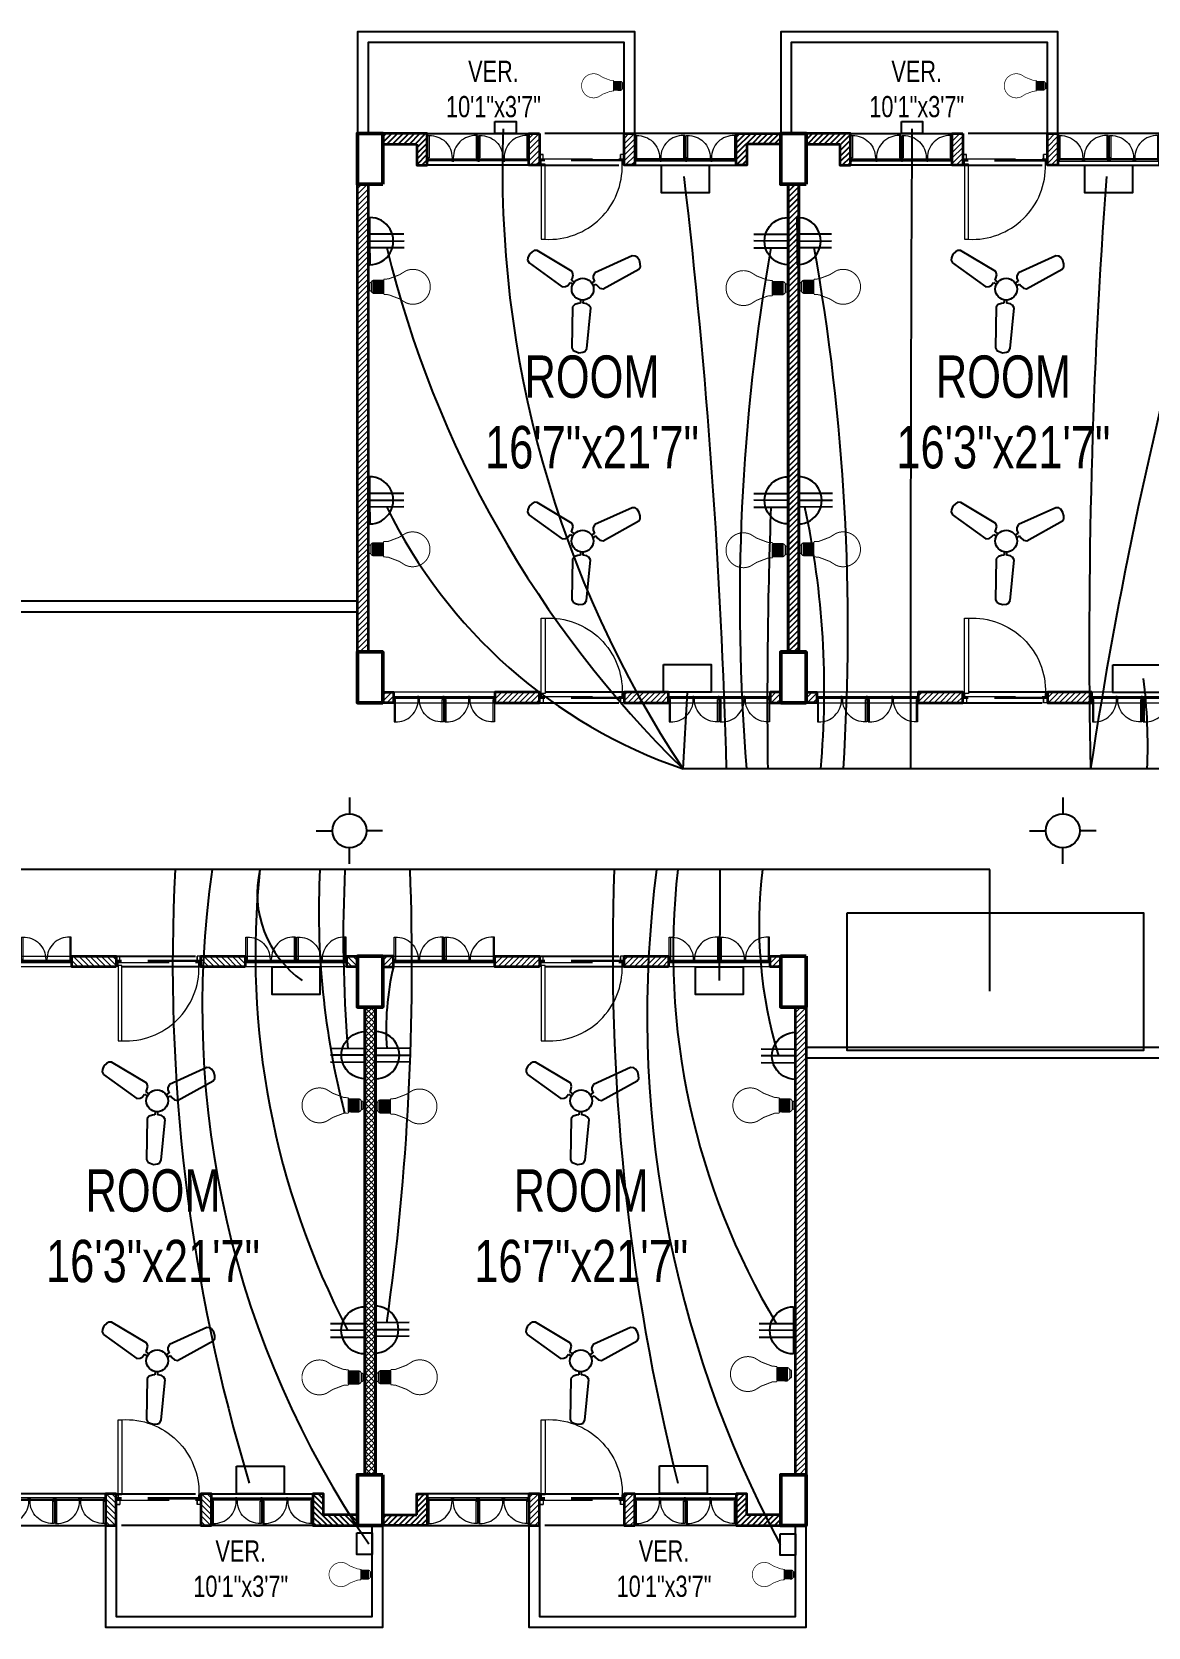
# Model space of a CAD drawing. Extents: x 0 to 3898, y 0 to 2053.
# Drawn here: x 1585 to 2112, y 272 to 1026 of the extents above; entities that cross this region are included whole.
import ezdxf

# ---------------------------------------------------------------- set-up
doc = ezdxf.new("R2010")
doc.units = 0
doc.header["$LTSCALE"] = 10
doc.linetypes.add('DASHED2', pattern=[0.375, 0.25, -0.125])
for name, color, linetype, lineweight in [('A-TEXT', 7, 'Continuous', 5), ('ar-DOOR-WOOD', 44, 'Continuous', 0), ('Main Wall', 250, 'Continuous', 13), ('WALL_SEC_', 170, 'Continuous', 25)]:
    doc.layers.add(name, color=color, linetype=linetype, lineweight=lineweight)
doc.layers.add('e conduit sdb to swicth', color=160, linetype='Continuous')
doc.layers.add('liveline', color=1, linetype='Continuous')
doc.layers.add('hatch brick', color=32, linetype='Continuous', lineweight=0, transparency=0.4)
doc.styles.add('SIMPLE', font='romantic.ttf')
pattern_1 = [(45, (0, 0), (-1.3258252147, 1.3258252147), [])]
pattern_2 = [(45, (-53853.5333, -18369.9633), (-1.325825215, 1.325825215), [])]
pattern_3 = [(45, (-1496551.3946, -132256.2452), (-1.3258252147, 1.3258252147), [])]

# ---------------------------------------------------------------- blocks, each defined once
blk = doc.blocks.new('DOOR_45')
at = {"layer": 'ar-DOOR-WOOD'}
for p, q in [((-11008.75, 15426.44), (-11008.75, 15424.44)), ((-10968.75, 15426.44), (-11008.75, 15426.44)), ((-10968.75, 15427.44), (-10963.75, 15427.44)), ((-10968.75, 15427.44), (-10968.75, 15426.44)), ((-10968.75, 15424.44), (-10968.75, 15426.44)), ((-10968.75, 15426.44), (-10966.75, 15426.44)), ((-10966.75, 15426.44), (-10966.75, 15425.44)), ((-10966.75, 15425.44), (-10963.75, 15425.44)), ((-10963.75, 15427.44), (-10963.75, 15425.44)), ((-11008.75, 15424.44), (-10968.75, 15424.44)), ((-10968.75, 15382.44), (-10968.75, 15383.44)), ((-10968.75, 15383.44), (-10966.75, 15383.44)), ((-10968.75, 15382.44), (-10963.75, 15382.44)), ((-10966.75, 15384.44), (-10963.75, 15384.44)), ((-10966.75, 15383.44), (-10966.75, 15384.44)), ((-10963.75, 15382.44), (-10963.75, 15384.44))]:
    blk.add_line(p, q, dxfattribs=at)
for points in [[(-10968.75, 15426.44), (-11008.75, 15426.44), (-11008.75, 15424.44), (-10968.75, 15424.44)], [(-10963.75, 15427.44), (-10968.75, 15427.44), (-10968.75, 15426.44), (-10966.75, 15426.44), (-10966.75, 15425.44), (-10963.75, 15425.44)], [(-10968.75, 15383.44), (-10968.75, 15382.44), (-10963.75, 15382.44), (-10963.75, 15384.44), (-10966.75, 15384.44), (-10966.75, 15383.44)]]:
    blk.add_lwpolyline(points, close=True, dxfattribs=at)
blk.add_arc((-10969.89, 15422.35), 38.92, 176.90834, 271.67702, dxfattribs=at)
blk = doc.blocks.new('DOOR_40')
at = {"layer": 'ar-DOOR-WOOD'}
for p, q in [((-11029.1, 15421.4), (-11064.1, 15421.4)), ((-11064.1, 15421.4), (-11064.1, 15419.4)), ((-11064.1, 15419.4), (-11029.1, 15419.4)), ((-11029.1, 15422.4), (-11024.1, 15422.4)), ((-11029.1, 15422.4), (-11029.1, 15421.4)), ((-11029.1, 15419.4), (-11029.1, 15421.4)), ((-11029.1, 15421.4), (-11027.1, 15421.4)), ((-11027.1, 15421.4), (-11027.1, 15420.4)), ((-11027.1, 15420.4), (-11024.1, 15420.4)), ((-11024.1, 15422.4), (-11024.1, 15420.4)), ((-11029.1, 15383.4), (-11027.1, 15383.4)), ((-11029.1, 15382.4), (-11029.1, 15383.4)), ((-11029.1, 15382.4), (-11024.1, 15382.4)), ((-11027.1, 15383.4), (-11027.1, 15384.4)), ((-11027.1, 15384.4), (-11024.1, 15384.4)), ((-11024.1, 15382.4), (-11024.1, 15384.4))]:
    blk.add_line(p, q, dxfattribs=at)
blk.add_arc((-11029.4, 15418.2), 34.8, 178.03, 270.3561, dxfattribs=at)
blk = doc.blocks.new('room 1')
h = blk.add_hatch()
h.set_pattern_fill('ANSI31', color=256, scale=15)
h.set_pattern_definition(pattern_1)
h.paths.add_polyline_path([(1498318.01, 133229.01), (1498318.01, 133219.01), (1498323.01, 133219.01), (1498323.01, 133234.01), (1498302.01, 133234.01), (1498302.01, 133229.01), (1498302.01, 133229.01)])
h = blk.add_hatch()
h.set_pattern_fill('ANSI31', color=256, scale=15)
h.set_pattern_definition(pattern_1)
h.paths.add_polyline_path([(1498474.01, 133229.01), (1498474.01, 133219.01), (1498469.01, 133219.01), (1498469.01, 133234.01), (1498490.01, 133234.01), (1498490.01, 133229.01), (1498490.01, 133229.01)])
at = {"layer": 'hatch brick'}
h = blk.add_hatch(dxfattribs=at)
h.set_pattern_fill('ANSI31', color=256, scale=15)
h.set_pattern_definition([(45, (69, 2), (-1.3258252147, 1.3258252147), [])])
h.paths.add_polyline_path([(1498376.01, 133234.01), (1498376.01, 133219.01), (1498376.01, 133219.01), (1498371.01, 133219.01), (1498371.01, 133234.01)])
h = blk.add_hatch(dxfattribs=at)
h.set_pattern_fill('ANSI31', color=256, scale=15)
h.set_pattern_definition([(45, (114, 2), (-1.3258252147, 1.3258252147), [])])
h.paths.add_polyline_path([(1498421.01, 133234.01), (1498421.01, 133219.01), (1498421.01, 133219.01), (1498416.01, 133219.01), (1498416.01, 133234.01)])
h = blk.add_hatch(dxfattribs=at)
h.set_pattern_fill('ANSI31', color=256, scale=15)
h.set_pattern_definition(pattern_1)
h.paths.add_polyline_path([(1498298.51, 132989.01), (1498293.51, 132989.01), (1498293.51, 133210.01), (1498298.51, 133210.01)])
h = blk.add_hatch(dxfattribs=at)
h.set_pattern_fill('ANSI31', color=256, scale=15)
h.set_pattern_definition(pattern_1)
h.paths.add_polyline_path([(1498493.51, 132989.01), (1498498.51, 132989.01), (1498498.51, 133210.01), (1498493.51, 133210.01)])
h = blk.add_hatch(dxfattribs=at)
h.set_pattern_fill('ANSI31', color=256, scale=15)
h.set_pattern_definition([(45, (-14.5, 0), (-1.3258252147, 1.3258252147), [])])
h.paths.add_polyline_path([(1498302.01, 132970.01), (1498307.01, 132970.01), (1498307.01, 132965.01), (1498302.01, 132965.01)])
h = blk.add_hatch(dxfattribs=at)
h.set_pattern_fill('ANSI31', color=256, scale=15)
h.set_pattern_definition([(45, (-5, -252), (-1.3258252147, 1.3258252147), [])])
h.paths.add_polyline_path([(1498376.01, 132970.01), (1498355.01, 132970.01), (1498355.01, 132965.01), (1498376.01, 132965.01)])
h = blk.add_hatch(dxfattribs=at)
h.set_pattern_fill('ANSI31', color=256, scale=15)
h.set_pattern_definition([(45, (1.2113, 4e-09), (-1.3258252147, 1.3258252147), [])])
h.paths.add_polyline_path([(1498437.01, 132970.01), (1498416.01, 132970.01), (1498416.01, 132965.01), (1498437.01, 132965.01)])
h = blk.add_hatch(dxfattribs=at)
h.set_pattern_fill('ANSI31', color=256, scale=15)
h.set_pattern_definition(pattern_1)
h.paths.add_polyline_path([(1498490.01, 132970.01), (1498485.01, 132970.01), (1498485.01, 132965.01), (1498490.01, 132965.01)])
for points in [[(1498323.01, 133234.01), (1498371.01, 133234.01), (1498371.01, 133219.01), (1498323.01, 133219.01)], [(1498469.01, 133234.01), (1498421.01, 133234.01), (1498421.01, 133219.01), (1498469.01, 133219.01)]]:
    blk.add_lwpolyline(points, close=True)
at = {"linetype": 'DASHED2', "ltscale": 15}
for points in [[(1498376.01, 133219.01), (1498416.01, 133219.01), (1498416.01, 133234.01), (1498376.01, 133234.01)], [(1498376.01, 132965.01), (1498416.01, 132965.01), (1498416.01, 132970.01), (1498376.01, 132970.01)]]:
    blk.add_lwpolyline(points, close=True, dxfattribs=at)
at = {"layer": 'Main Wall', "color": 1, "lineweight": 50}
for points in [[(1498302.01, 133210.01), (1498290.01, 133210.01), (1498290.01, 133234.01), (1498302.01, 133234.01), (1498302.01, 133210.01)], [(1498502.01, 133210.01), (1498490.01, 133210.01), (1498490.01, 133234.01), (1498502.01, 133234.01), (1498502.01, 133210.01)], [(1498302.01, 132965.01), (1498290.01, 132965.01), (1498290.01, 132989.01), (1498302.01, 132989.01), (1498302.01, 132965.01)], [(1498502.01, 132965.01), (1498490.01, 132965.01), (1498490.01, 132989.01), (1498502.01, 132989.01), (1498502.01, 132965.01)]]:
    blk.add_lwpolyline(points, dxfattribs=at)
at = {"layer": 'Main Wall', "lineweight": 35}
for points in [[(1498318.01, 133229.01), (1498318.01, 133219.01), (1498323.01, 133219.01), (1498323.01, 133234.01), (1498302.01, 133234.01), (1498302.01, 133229.01), (1498302.01, 133229.01), (1498302.01, 133229.01), (1498318.01, 133229.01)], [(1498474.01, 133229.01), (1498474.01, 133219.01), (1498469.01, 133219.01), (1498469.01, 133234.01), (1498490.01, 133234.01), (1498490.01, 133229.01), (1498490.01, 133229.01), (1498490.01, 133229.01), (1498474.01, 133229.01)], [(1498376.01, 132970.01), (1498376.01, 132970.01), (1498355.01, 132970.01), (1498355.01, 132965.01), (1498376.01, 132965.01), (1498376.01, 132970.01)]]:
    blk.add_lwpolyline(points, dxfattribs=at)
for points in [[(1498376.01, 133234.01), (1498376.01, 133219.01), (1498376.01, 133219.01), (1498376.01, 133219.01), (1498371.01, 133219.01), (1498371.01, 133234.01)], [(1498421.01, 133234.01), (1498421.01, 133219.01), (1498421.01, 133219.01), (1498421.01, 133219.01), (1498416.01, 133219.01), (1498416.01, 133234.01)], [(1498298.51, 132989.01), (1498293.51, 132989.01), (1498293.51, 133210.01), (1498298.51, 133210.01)], [(1498493.51, 132989.01), (1498498.51, 132989.01), (1498498.51, 133210.01), (1498493.51, 133210.01)], [(1498302.01, 132970.01), (1498307.01, 132970.01), (1498307.01, 132965.01), (1498302.01, 132965.01)], [(1498437.01, 132970.01), (1498416.01, 132970.01), (1498416.01, 132965.01), (1498437.01, 132965.01)], [(1498490.01, 132970.01), (1498485.01, 132970.01), (1498485.01, 132965.01), (1498490.01, 132965.01)]]:
    blk.add_lwpolyline(points, close=True, dxfattribs=at)
at = {"layer": 'Main Wall', "color": 150}
for points in [[(1498371.01, 133221.01), (1498323.61, 133221.01), (1498323.61, 133222.01), (1498371.01, 133222.01)], [(1498371.01, 133221.01), (1498323.61, 133221.01), (1498323.61, 133221.51), (1498371.01, 133221.51)], [(1498421.01, 133221.01), (1498468.41, 133221.01), (1498468.41, 133222.01), (1498421.01, 133222.01)], [(1498421.01, 133221.01), (1498468.41, 133221.01), (1498468.41, 133221.51), (1498421.01, 133221.51)], [(1498307.01, 132968.01), (1498354.41, 132968.01), (1498354.41, 132967.01), (1498307.01, 132967.01)], [(1498307.01, 132968.01), (1498354.41, 132968.01), (1498354.41, 132967.51), (1498307.01, 132967.51)], [(1498437.61, 132968.01), (1498484.41, 132968.01), (1498484.41, 132967.01), (1498437.61, 132967.01)], [(1498437.61, 132968.01), (1498484.41, 132968.01), (1498484.41, 132967.51), (1498437.61, 132967.51)]]:
    blk.add_lwpolyline(points, close=True, dxfattribs=at)
at = {"layer": 'Main Wall', "color": 150, "linetype": 'DASHED2', "ltscale": 10}
for points in [[(1498376.01, 133222.01), (1498416.01, 133222.01), (1498416.01, 133221.01), (1498376.01, 133221.01)], [(1498376.01, 133222.01), (1498416.01, 133222.01), (1498416.01, 133221.51), (1498376.01, 133221.51)], [(1498376.01, 132968.01), (1498416.01, 132968.01), (1498416.01, 132967.01), (1498376.01, 132967.01)], [(1498376.01, 132968.01), (1498416.01, 132968.01), (1498416.01, 132967.51), (1498376.01, 132967.51)]]:
    blk.add_lwpolyline(points, close=True, dxfattribs=at)
at = {"layer": 'Main Wall'}
for points in [[(1498307.01, 132965.01), (1498355.01, 132965.01), (1498355.01, 132970.01), (1498307.01, 132970.01)], [(1498437.01, 132965.01), (1498485.01, 132965.01), (1498485.01, 132970.01), (1498437.01, 132970.01)]]:
    blk.add_lwpolyline(points, close=True, dxfattribs=at)
at = {"layer": 'Main Wall', "extrusion": (0, 0, -1)}
for name, p, xscale, yscale, zscale, rotation in [('DOOR_40', (-1502949.75, 129913.77), 0.2999999999999545, 0.2999999999999545, -0.2999999999999545, 270), ('DOOR_40', (-1502973.75, 129913.77), 0.2999999999999545, 0.2999999999999545, -0.2999999999999545, 270), ('DOOR_40', (-1493818.28, 129913.77), -0.2999999999999545, 0.2999999999999545, -0.2999999999999545, 90), ('DOOR_40', (-1493842.28, 129913.77), -0.2999999999999545, 0.2999999999999545, -0.2999999999999545, 90), ('DOOR_45', (-1512089.3, 142969.57), -0.8888888888889142, 0.8888888888889142, -0.8888888888889142, 270), ('DOOR_45', (-1512089.3, 123219.46), 0.8888888888889142, 0.8888888888889142, -0.8888888888889142, 270), ('DOOR_40', (-1493704.28, 136275.25), 0.2999999999999545, 0.2999999999999545, -0.2999999999999545, 90), ('DOOR_40', (-1493728.28, 136275.25), 0.2999999999999545, 0.2999999999999545, -0.2999999999999545, 90), ('DOOR_40', (-1493834.28, 136275.25), 0.2999999999999545, 0.2999999999999545, -0.2999999999999545, 90), ('DOOR_40', (-1493858.28, 136275.25), 0.2999999999999545, 0.2999999999999545, -0.2999999999999545, 90)]:
    blk.add_blockref(name, p, dxfattribs=dict(at, xscale=xscale, yscale=yscale, zscale=zscale, rotation=rotation))
at = {"layer": 'Main Wall'}
for p, xscale, yscale, zscale, rotation in [((1493720.28, 129913.77), 0.2999999999999545, 0.2999999999999545, 0.2999999999999545, 270), ((1493744.28, 129913.77), 0.2999999999999545, 0.2999999999999545, 0.2999999999999545, 270), ((1503047.75, 129913.77), -0.2999999999999545, 0.2999999999999545, 0.2999999999999546, 90), ((1503071.75, 129913.77), -0.2999999999999545, 0.2999999999999545, 0.2999999999999546, 90), ((1502933.75, 136275.25), 0.2999999999999546, 0.2999999999999546, 0.2999999999999546, 90), ((1502957.75, 136275.25), 0.2999999999999546, 0.2999999999999546, 0.2999999999999546, 90), ((1503063.75, 136275.25), 0.2999999999999546, 0.2999999999999546, 0.2999999999999546, 90), ((1503087.75, 136275.25), 0.2999999999999546, 0.2999999999999546, 0.2999999999999546, 90)]:
    blk.add_blockref('DOOR_40', p, dxfattribs=dict(at, xscale=xscale, yscale=yscale, zscale=zscale, rotation=rotation))
blk = doc.blocks.new('LED')
for p, q in [((-12.1, -25.6), (11.9, -25.6)), ((-11.6, -7.7), (11.7, -7.7)), ((-11.6, -11), (11.7, -9.6)), ((-11.6, -13.3), (11.7, -11.8)), ((-11.5, -15.5), (11.8, -14.1)), ((-11.3, -17.8), (11.9, -16.3)), ((-11.2, -20), (12.1, -18.6)), ((-11.2, -22.2), (12.1, -20.8)), ((-11.2, -24.5), (12.1, -23.1))]:
    blk.add_line(p, q)
at = {"lineweight": 9}
blk.add_line((7.8, -3.1), (-7.8, -3.1), dxfattribs=at)
for points, const_width in [([(5.3, 0), (5.4, 0), (5.7, 0), (6.1, -0.1), (6.6, -0.3), (7, -0.6), (7.2, -0.9), (7.4, -1.2), (7.5, -1.5), (7.7, -2), (7.7, -2.5), (7.8, -3.1), (7.7, -2.5), (7.7, -2), (7.5, -1.5), (7.4, -1.2), (7.2, -0.9), (7, -0.6), (6.6, -0.3), (6.1, -0.1), (5.7, 0), (5.4, 0), (5.3, 0), (-5.3, 0), (-5.4, 0), (-5.5, 0), (-5.8, 0), (-6.1, -0.1), (-6.4, -0.2), (-6.7, -0.5), (-7, -0.7), (-7.3, -1.1), (-7.6, -1.7), (-7.7, -2.3), (-7.8, -3.1), (-7.8, -3.1), (-7.9, -3.2), (-8.1, -3.2), (-8.3, -3.3), (-8.9, -3.6), (-9.6, -4.1), (-10.3, -4.7), (-11, -5.4), (-11.2, -5.9), (-11.4, -6.4), (-11.6, -7), (-11.6, -7.7), (-12.2, -7.7), (-12.1, -26)], 2), ([(-5.3, 0), (-5.4, 0), (-5.5, 0), (-5.8, 0), (-6.1, -0.1), (-6.4, -0.2), (-6.7, -0.5), (-7, -0.7), (-7.3, -1.1), (-7.6, -1.7), (-7.7, -2.3), (-7.8, -3.1)], 1), ([(-0.1, -111.1), (-0.2, -111.1), (-1, -111.1), (-1.8, -111.1), (-2.6, -111.1), (-3.4, -111), (-4.2, -110.9), (-5, -110.8), (-5.8, -110.6), (-6.6, -110.5), (-7.4, -110.3), (-8.1, -110.1), (-8.9, -109.9), (-9.6, -109.7), (-10.4, -109.5), (-11.1, -109.2), (-11.8, -108.9), (-12.5, -108.7), (-13.2, -108.3), (-13.9, -108), (-14.6, -107.7), (-15.3, -107.3), (-16, -106.9), (-16.6, -106.6), (-17.3, -106.2), (-17.9, -105.7), (-18.5, -105.3), (-19.2, -104.8), (-19.8, -104.4), (-20.4, -103.9), (-20.9, -103.4), (-21.5, -102.9), (-22.1, -102.4), (-22.6, -101.9), (-23.1, -101.3), (-23.7, -100.8), (-24.2, -100.2), (-24.6, -99.6), (-25.1, -99), (-25.6, -98.4), (-26, -97.8), (-26.5, -97.2), (-26.9, -96.5), (-27.3, -95.9), (-27.7, -95.2), (-28.1, -94.6), (-28.4, -93.9), (-28.8, -93.2), (-29.1, -92.5), (-29.4, -91.8), (-29.7, -91.1), (-30, -90.4), (-30.2, -89.6), (-30.5, -88.9), (-30.7, -88.1), (-30.9, -87.4), (-31.1, -86.6), (-31.2, -85.9), (-31.4, -85.1), (-31.5, -84.3), (-31.6, -83.5), (-31.7, -82.7), (-31.8, -81.9), (-31.8, -81.1), (-31.9, -80.3), (-31.9, -79.5), (-31.9, -78.2), (-31.8, -77), (-31.7, -75.8), (-31.5, -74.6), (-31.3, -73.4), (-31.1, -72.2), (-30.8, -71.1), (-30.4, -69.9), (-30, -68.8), (-29.6, -67.7), (-29.2, -66.6), (-22.1, -55), (-14.6, -35.3), (-14.1, -29.7), (-14.1, -27.1), (-12.1, -25.6)], 1.8), ([(-0.1, -111.1), (0, -111.1), (0.8, -111.1), (1.6, -111.1), (2.5, -111.1), (3.3, -111), (4, -110.9), (4.8, -110.8), (5.6, -110.6), (6.4, -110.5), (7.2, -110.3), (7.9, -110.1), (8.7, -109.9), (9.4, -109.7), (10.2, -109.5), (10.9, -109.2), (11.6, -108.9), (12.3, -108.7), (13, -108.3), (13.7, -108), (14.4, -107.7), (15.1, -107.3), (15.8, -106.9), (16.4, -106.6), (17.1, -106.2), (17.7, -105.7), (18.3, -105.3), (19, -104.8), (19.6, -104.4), (20.2, -103.9), (20.7, -103.4), (21.3, -102.9), (21.9, -102.4), (22.4, -101.9), (22.9, -101.3), (23.5, -100.8), (24, -100.2), (24.5, -99.6), (24.9, -99), (25.4, -98.4), (25.8, -97.8), (26.3, -97.2), (26.7, -96.5), (27.1, -95.9), (27.5, -95.2), (27.9, -94.6), (28.2, -93.9), (28.6, -93.2), (28.9, -92.5), (29.2, -91.8), (29.5, -91.1), (29.8, -90.4), (30, -89.6), (30.3, -88.9), (30.5, -88.1), (30.7, -87.4), (30.9, -86.6), (31, -85.9), (31.2, -85.1), (31.3, -84.3), (31.4, -83.5), (31.5, -82.7), (31.6, -81.9), (31.6, -81.1), (31.7, -80.3), (31.7, -79.5), (31.7, -78.2), (31.6, -77), (31.5, -75.8), (31.3, -74.6), (31.1, -73.4), (30.9, -72.2), (30.6, -71.1), (30.2, -69.9), (29.9, -68.8), (29.4, -67.7), (29, -66.6), (21.9, -55), (14.4, -35.3), (13.9, -29.7), (13.9, -27.1), (11.9, -25.6)], 1.8), ([(11.9, -26.1), (11.9, -7.7), (11.7, -7.7), (11.6, -7), (11.4, -6.4), (11.2, -5.9), (11, -5.4), (10.3, -4.7), (9.6, -4.1), (8.9, -3.6), (8.3, -3.3), (7.9, -3.2), (7.8, -3.1), (7.8, -3.1)], 2)]:
    blk.add_lwpolyline(points, dxfattribs=dict(const_width=const_width))
at = {"color": 7, "lineweight": 20}
blk.add_open_spline([(-9.8, -25.6), (-9.8, -25.6), (9.4, -25.6), (9.4, -25.6)], degree=3, dxfattribs=at)
blk = doc.blocks.new('6')
at = {"color": 7}
for p, q in [((3268, -2243), (3260, -2275)), ((3260, -2275), (3351, -2687)), ((3285, -2228), (3268, -2243)), ((3322, -2211), (3285, -2228)), ((3359, -2211), (3322, -2211)), ((3387, -2215), (3359, -2211)), ((3407, -2236), (3387, -2215)), ((3533, -2638), (3407, -2236)), ((3351, -2687), (3378, -2709)), ((3378, -2709), (3403, -2714)), ((3403, -2714), (3440, -2709)), ((3440, -2709), (3450, -2742)), ((3468, -2701), (3489, -2690)), ((3477, -2735), (3468, -2701)), ((3489, -2690), (3518, -2669)), ((3518, -2669), (3533, -2638)), ((3291, -2913), (3005, -3223)), ((3325, -2910), (3291, -2913)), ((3357, -2925), (3325, -2910)), ((3378, -2938), (3357, -2925)), ((3403, -2913), (3378, -2938)), ((3399, -2958), (3423, -2933)), ((3422, -2988), (3399, -2958)), ((3594, -2888), (3628, -2897)), ((3635, -2869), (3601, -2861)), ((3628, -2897), (3627, -2922)), ((3627, -2922), (3631, -2958)), ((3631, -2958), (3650, -2985)), ((3649, -2835), (3635, -2869)), ((3666, -2816), (3649, -2835)), ((3699, -2804), (3666, -2816)), ((4101, -2931), (3699, -2804)), ((4124, -2954), (4101, -2931)), ((4129, -2976), (4124, -2954)), ((3113, -3331), (3424, -3046)), ((3429, -3011), (3422, -2988)), ((3424, -3046), (3429, -3011)), ((3650, -2985), (4061, -3078)), ((4061, -3078), (4089, -3071)), ((4089, -3071), (4107, -3048)), ((4107, -3048), (4125, -3016)), ((4125, -3016), (4129, -2976)), ((3005, -3223), (2997, -3251)), ((2997, -3251), (3008, -3278)), ((3008, -3278), (3026, -3309)), ((3026, -3309), (3059, -3333)), ((3059, -3333), (3081, -3340)), ((3081, -3340), (3113, -3331))]:
    blk.add_line(p, q, dxfattribs=at)
blk.add_circle((3491, -2846), 113, dxfattribs=at)
blk = doc.blocks.new('3 pin')
at = {"layer": 'WALL_SEC_', "color": 3, "lineweight": 25}
for p, q in [((10035.5, 6358.5), (10035.5, 6351.5)), ((10045.69, 6353.52), (10035.5, 6353.52)), ((10035.5, 6351.5), (10035.5, 6344.5)), ((10035.5, 6351.5), (10045.69, 6351.5)), ((10045.69, 6349.48), (10035.5, 6349.48))]:
    blk.add_line(p, q, dxfattribs=at)
blk.add_arc((10035.5, 6351.5), 7, 270, 90, dxfattribs=at)

msp = doc.modelspace()

# ---------------------------------------------------------------- hatches: boundary and pattern name
h = msp.add_hatch()
h.set_pattern_fill('ANSI31', color=256, scale=15)
h.set_pattern_definition(pattern_3)
h.paths.add_polyline_path([(1766.62, 972.77), (1766.62, 962.77), (1771.62, 962.77), (1771.62, 977.77), (1750.62, 977.77), (1750.62, 972.77), (1750.62, 972.77)])
h = msp.add_hatch()
h.set_pattern_fill('ANSI31', color=256, scale=15)
h.set_pattern_definition(pattern_3)
h.paths.add_polyline_path([(1922.62, 972.77), (1922.62, 962.77), (1917.62, 962.77), (1917.62, 977.77), (1938.62, 977.77), (1938.62, 972.77), (1938.62, 972.77)])
h = msp.add_hatch()
h.set_pattern_fill('ANSI31', color=256, scale=15)
h.set_pattern_definition(pattern_2)
h.paths.add_polyline_path([(1766.62, 325.02), (1766.62, 335.02), (1771.62, 335.02), (1771.62, 320.02), (1750.62, 320.02), (1750.62, 325.02), (1750.62, 325.02)])
h = msp.add_hatch()
h.set_pattern_fill('ANSI31', color=256, scale=15)
h.set_pattern_definition(pattern_2)
h.paths.add_polyline_path([(1922.62, 325.02), (1922.62, 335.02), (1917.62, 335.02), (1917.62, 320.02), (1938.62, 320.02), (1938.62, 325.02), (1938.62, 325.02)])
at = {"layer": 'hatch brick'}
h = msp.add_hatch(dxfattribs=at)
h.set_pattern_fill('ANSI31', color=256, scale=15)
h.set_pattern_definition([(45, (-1496482.3946, -132254.2452), (-1.3258252147, 1.3258252147), [])])
h.paths.add_polyline_path([(1824.62, 977.77), (1824.62, 962.77), (1824.62, 962.77), (1819.62, 962.77), (1819.62, 977.77)])
h = msp.add_hatch(dxfattribs=at)
h.set_pattern_fill('ANSI31', color=256, scale=15)
h.set_pattern_definition([(45, (-1496437.3946, -132254.2452), (-1.3258252147, 1.3258252147), [])])
h.paths.add_polyline_path([(1869.62, 977.77), (1869.62, 962.77), (1869.62, 962.77), (1864.62, 962.77), (1864.62, 977.77)])
h = msp.add_hatch(dxfattribs=at)
h.set_pattern_fill('ANSI31', color=256, scale=15)
h.set_pattern_definition([(45, (-1496554.8946, -132256.2452), (-1.3258252147, 1.3258252147), [])])
h.paths.add_polyline_path([(1743.62, 732.77), (1738.62, 732.77), (1738.62, 953.77), (1743.62, 953.77)])
h = msp.add_hatch(dxfattribs=at)
h.set_pattern_fill('ANSI31', color=256, scale=15)
h.set_pattern_definition(pattern_3)
h.paths.add_polyline_path([(1942.12, 732.77), (1947.12, 732.77), (1947.12, 953.77), (1942.12, 953.77)])
h = msp.add_hatch(dxfattribs=at)
h.set_pattern_fill('ANSI31', color=256, scale=15)
h.set_pattern_definition([(45, (-1496565.8946, -132256.2452), (-1.3258252147, 1.3258252147), [])])
h.paths.add_polyline_path([(1750.62, 713.77), (1755.62, 713.77), (1755.62, 708.77), (1750.62, 708.77)])
h = msp.add_hatch(dxfattribs=at)
h.set_pattern_fill('ANSI31', color=256, scale=15)
h.set_pattern_definition([(45, (-1496556.3946, -132508.2452), (-1.3258252147, 1.3258252147), [])])
h.paths.add_polyline_path([(1824.62, 713.77), (1803.62, 713.77), (1803.62, 708.77), (1824.62, 708.77)])
h = msp.add_hatch(dxfattribs=at)
h.set_pattern_fill('ANSI31', color=256, scale=15)
h.set_pattern_definition([(45, (-1496550.1833, -132256.2452), (-1.3258252147, 1.3258252147), [])])
h.paths.add_polyline_path([(1885.62, 713.77), (1864.62, 713.77), (1864.62, 708.77), (1885.62, 708.77)])
h = msp.add_hatch(dxfattribs=at)
h.set_pattern_fill('ANSI31', color=256, scale=15)
h.set_pattern_definition(pattern_3)
h.paths.add_polyline_path([(1938.62, 713.77), (1933.62, 713.77), (1933.62, 708.77), (1938.62, 708.77)])
h = msp.add_hatch(dxfattribs=at)
h.set_pattern_fill('ANSI31', color=256, scale=15)
h.set_pattern_definition([(45, (-53868.0333, -18369.9633), (-1.325825215, 1.325825215), [])])
h.paths.add_polyline_path([(1750.62, 584.02), (1755.62, 584.02), (1755.62, 589.02), (1750.62, 589.02)])
h = msp.add_hatch(dxfattribs=at)
h.set_pattern_fill('ANSI31', color=256, scale=15)
h.set_pattern_definition([(45, (-53858.5333, -18621.9633), (-1.325825215, 1.325825215), [])])
h.paths.add_polyline_path([(1824.62, 584.02), (1803.62, 584.02), (1803.62, 589.02), (1824.62, 589.02)])
h = msp.add_hatch(dxfattribs=at)
h.set_pattern_fill('ANSI31', color=256, scale=15)
h.set_pattern_definition([(45, (-53852.322, -18369.9633), (-1.325825215, 1.325825215), [])])
h.paths.add_polyline_path([(1885.62, 584.02), (1864.62, 584.02), (1864.62, 589.02), (1885.62, 589.02)])
h = msp.add_hatch(dxfattribs=at)
h.set_pattern_fill('ANSI31', color=256, scale=15)
h.set_pattern_definition(pattern_2)
h.paths.add_polyline_path([(1938.62, 584.02), (1933.62, 584.02), (1933.62, 589.02), (1938.62, 589.02)])
h = msp.add_hatch(dxfattribs=at)
h.set_pattern_fill('ANSI31', color=256, scale=15)
h.set_pattern_definition(pattern_2)
h.paths.add_polyline_path([(1747.12, 565.02), (1742.12, 565.02), (1742.12, 344.02), (1747.12, 344.02)])
h = msp.add_hatch(dxfattribs=at)
h.set_pattern_fill('ANSI31', color=256, scale=15)
h.set_pattern_definition([(45, (-53850.0333, -18369.9633), (-1.325825215, 1.325825215), [])])
h.paths.add_polyline_path([(1945.62, 565.02), (1950.62, 565.02), (1950.62, 344.02), (1945.62, 344.02)])
h = msp.add_hatch(dxfattribs=at)
h.set_pattern_fill('ANSI31', color=256, scale=15)
h.set_pattern_definition([(45, (-53784.5333, -18367.9633), (-1.325825215, 1.325825215), [])])
h.paths.add_polyline_path([(1824.62, 320.02), (1824.62, 335.02), (1824.62, 335.02), (1819.62, 335.02), (1819.62, 320.02)])
h = msp.add_hatch(dxfattribs=at)
h.set_pattern_fill('ANSI31', color=256, scale=15)
h.set_pattern_definition([(45, (-53739.5333, -18367.9633), (-1.325825215, 1.325825215), [])])
h.paths.add_polyline_path([(1869.62, 320.02), (1869.62, 335.02), (1869.62, 335.02), (1864.62, 335.02), (1864.62, 320.02)])

# ---------------------------------------------------------------- linework, layer by layer
at = {"color": 30, "true_color": 0xf8991e}
for p, q in [((1734.81, 664.06), (1734.81, 656.37)), ((2071.89, 664.06), (2071.89, 656.37)), ((1719.08, 648.33), (1726.77, 648.33)), ((1750.53, 648.33), (1742.84, 648.33)), ((2056.17, 648.33), (2063.86, 648.33)), ((2087.61, 648.33), (2079.93, 648.33)), ((1734.81, 632.61), (1734.81, 640.3)), ((2071.89, 632.61), (2071.89, 640.3))]:
    msp.add_line(p, q, dxfattribs=at)
for points in [[(1869.62, 977.77), (1869.62, 1025.77), (1738.62, 1025.77), (1738.62, 977.77)], [(2069.62, 977.77), (2069.62, 1025.77), (1938.62, 1025.77), (1938.62, 977.77)], [(1864.62, 977.77), (1864.62, 1020.77), (1743.62, 1020.77), (1743.62, 977.77)], [(2064.62, 977.77), (2064.62, 1020.77), (1943.62, 1020.77), (1943.62, 977.77)], [(1619.62, 320.02), (1619.62, 272.02), (1750.62, 272.02), (1750.62, 320.02)], [(1624.62, 320.02), (1624.62, 277.02), (1745.62, 277.02), (1745.62, 320.02)], [(1819.62, 320.02), (1819.62, 272.02), (1950.62, 272.02), (1950.62, 320.02)], [(1824.62, 320.02), (1824.62, 277.02), (1945.62, 277.02), (1945.62, 320.02)]]:
    msp.add_lwpolyline(points)
at = {"color": 116, "true_color": 0x136734}
for points in [[(1803.59, 983.51), (1813.55, 983.51), (1813.55, 977.77), (1803.59, 977.77)], [(1995.62, 983.51), (2005.58, 983.51), (2005.58, 977.77), (1995.62, 977.77)], [(1882.37, 962.77), (1904.87, 962.77), (1904.87, 949.68), (1882.37, 949.68)], [(2082.37, 962.77), (2104.87, 962.77), (2104.87, 949.68), (2082.37, 949.68)], [(1883.26, 726.81), (1905.77, 726.81), (1905.77, 713.73), (1883.26, 713.73)], [(2095.49, 726.72), (2118, 726.72), (2118, 713.64), (2095.49, 713.64)], [(1698.37, 584.02), (1720.87, 584.02), (1720.87, 570.93), (1698.37, 570.93)], [(1898.37, 584.02), (1920.87, 584.02), (1920.87, 570.93), (1898.37, 570.93)], [(1681.54, 348.03), (1704.05, 348.03), (1704.05, 334.94), (1681.54, 334.94)], [(1881.33, 348.25), (1903.83, 348.25), (1903.83, 335.17), (1881.33, 335.17)], [(1738.38, 316.53), (1745.61, 316.53), (1745.61, 306.33), (1738.38, 306.33)], [(1938.41, 316.15), (1945.64, 316.15), (1945.64, 305.95), (1938.41, 305.95)]]:
    msp.add_lwpolyline(points, close=True, dxfattribs=at)
for points in [[(1771.62, 977.77), (1819.62, 977.77), (1819.62, 962.77), (1771.62, 962.77)], [(1917.62, 977.77), (1869.62, 977.77), (1869.62, 962.77), (1917.62, 962.77)], [(1350.62, 751.77), (1738.62, 751.77), (1738.62, 756.77), (1350.62, 756.77)], [(1950.62, 540.96), (2138.62, 540.96), (2138.62, 545.96), (1950.62, 545.96)], [(1771.62, 320.02), (1819.62, 320.02), (1819.62, 335.02), (1771.62, 335.02)], [(1917.62, 320.02), (1869.62, 320.02), (1869.62, 335.02), (1917.62, 335.02)]]:
    msp.add_lwpolyline(points, close=True)
at = {"linetype": 'DASHED2', "ltscale": 15}
for points in [[(1824.62, 962.77), (1864.62, 962.77), (1864.62, 977.77), (1824.62, 977.77)], [(1824.62, 708.77), (1864.62, 708.77), (1864.62, 713.77), (1824.62, 713.77)], [(1824.62, 589.02), (1864.62, 589.02), (1864.62, 584.02), (1824.62, 584.02)], [(1824.62, 335.02), (1864.62, 335.02), (1864.62, 320.02), (1824.62, 320.02)]]:
    msp.add_lwpolyline(points, close=True, dxfattribs=at)
at = {"color": 30, "true_color": 0xf8991e}
for centre in [(1734.81, 648.33), (2071.89, 648.33)]:
    msp.add_circle(centre, 8.03, dxfattribs=at)
at = {"layer": 'e conduit sdb to swicth', "color": 6}
msp.add_lwpolyline([(1970, 609.46), (2110, 609.46), (2110, 544.46), (1970, 544.46)], close=True, dxfattribs=at)
at = {"layer": 'liveline'}
for p, q in [((1892.5, 677.5), (1894.52, 713.73)), ((2442.5, 677.5), (1892.5, 677.5)), ((2037.5, 630), (1302.5, 630)), ((2037.5, 572.5), (2037.5, 630))]:
    msp.add_line(p, q, dxfattribs=at)
for centre, radius, start, end in [((2318.61, 960.42), 511.48, 177.80666, 213.58319), ((48173.46, 737.5), 46173.5, 179.699085, 180.074453), ((-1263.12, 591.19), 3177.33, 1.55664, 6.62032), ((5075.42, 737.5), 2991.02, 175.78188, 181.14943), ((2251.52, 1044.5), 513.4, 193.60476, 225.62957), ((2879.3, 756.25), 960.03, 169.95296, 184.70518), ((945.01, 743.91), 1025.36, 356.28657, 10.10064), ((4184.21, 358.57), 2123.3, 164.56422, 171.36125), ((1971.89, 908.37), 244.14, 206.02174, 251.02255), ((4359.6, 710), 2427.32, 177.84572, 180.76717), ((1551.39, 715), 407.84, 354.72431, 12.2113), ((1868.21, 688.65), 243.84, 357.37889, 7.43001), ((2498.57, 585), 847.27, 176.95548, 196.80797), ((2113.05, 565), 447.79, 171.65359, 214.4909), ((2074.57, 590), 384.16, 174.02329, 207.56042), ((1741.88, 618.75), 50.64, 167.16439, 234.54453), ((2100.59, 610.3), 380.23, 177.03039, 194.54304), ((2375.73, 598.16), 643.8, 177.16535, 184.69435), ((560.29, 584.54), 1204.09, 351.94511, 2.16369), ((2890, 590), 1030.78, 177.77604, 194.03624), ((2404.64, 561.25), 529.13, 172.53442, 208.22016), ((2229.26, 591.25), 341.46, 173.48388, 210.98361), ((-327.39, 620), 2237.42, 358.91159, 0.25608), ((2142.39, 603.75), 214, 172.9542, 196.78365), ((1881.65, 554.42), 129.47, 166.78239, 183.97252)]:
    msp.add_arc(centre, radius, start, end, dxfattribs=at)
at = {"layer": 'Main Wall', "color": 1, "lineweight": 50}
for points in [[(1750.62, 953.77), (1738.62, 953.77), (1738.62, 977.77), (1750.62, 977.77), (1750.62, 953.77)], [(1950.62, 953.77), (1938.62, 953.77), (1938.62, 977.77), (1950.62, 977.77), (1950.62, 953.77)], [(1750.62, 708.77), (1738.62, 708.77), (1738.62, 732.77), (1750.62, 732.77), (1750.62, 708.77)], [(1950.62, 708.77), (1938.62, 708.77), (1938.62, 732.77), (1950.62, 732.77), (1950.62, 708.77)], [(1750.62, 589.02), (1738.62, 589.02), (1738.62, 565.02), (1750.62, 565.02), (1750.62, 589.02)], [(1950.62, 589.02), (1938.62, 589.02), (1938.62, 565.02), (1950.62, 565.02), (1950.62, 589.02)], [(1750.62, 344.02), (1738.62, 344.02), (1738.62, 320.02), (1750.62, 320.02), (1750.62, 344.02)], [(1950.62, 344.02), (1938.62, 344.02), (1938.62, 320.02), (1950.62, 320.02), (1950.62, 344.02)]]:
    msp.add_lwpolyline(points, dxfattribs=at)
at = {"layer": 'Main Wall', "lineweight": 35}
for points in [[(1766.62, 972.77), (1766.62, 962.77), (1771.62, 962.77), (1771.62, 977.77), (1750.62, 977.77), (1750.62, 972.77), (1750.62, 972.77), (1750.62, 972.77), (1766.62, 972.77)], [(1922.62, 972.77), (1922.62, 962.77), (1917.62, 962.77), (1917.62, 977.77), (1938.62, 977.77), (1938.62, 972.77), (1938.62, 972.77), (1938.62, 972.77), (1922.62, 972.77)], [(1824.62, 713.77), (1824.62, 713.77), (1803.62, 713.77), (1803.62, 708.77), (1824.62, 708.77), (1824.62, 713.77)], [(1824.62, 584.02), (1824.62, 584.02), (1803.62, 584.02), (1803.62, 589.02), (1824.62, 589.02), (1824.62, 584.02)], [(1766.62, 325.02), (1766.62, 335.02), (1771.62, 335.02), (1771.62, 320.02), (1750.62, 320.02), (1750.62, 325.02), (1750.62, 325.02), (1750.62, 325.02), (1766.62, 325.02)], [(1922.62, 325.02), (1922.62, 335.02), (1917.62, 335.02), (1917.62, 320.02), (1938.62, 320.02), (1938.62, 325.02), (1938.62, 325.02), (1938.62, 325.02), (1922.62, 325.02)]]:
    msp.add_lwpolyline(points, dxfattribs=at)
for points in [[(1824.62, 977.77), (1824.62, 962.77), (1824.62, 962.77), (1824.62, 962.77), (1819.62, 962.77), (1819.62, 977.77)], [(1869.62, 977.77), (1869.62, 962.77), (1869.62, 962.77), (1869.62, 962.77), (1864.62, 962.77), (1864.62, 977.77)], [(1743.62, 732.77), (1738.62, 732.77), (1738.62, 953.77), (1743.62, 953.77)], [(1942.12, 732.77), (1947.12, 732.77), (1947.12, 953.77), (1942.12, 953.77)], [(1750.62, 713.77), (1755.62, 713.77), (1755.62, 708.77), (1750.62, 708.77)], [(1885.62, 713.77), (1864.62, 713.77), (1864.62, 708.77), (1885.62, 708.77)], [(1938.62, 713.77), (1933.62, 713.77), (1933.62, 708.77), (1938.62, 708.77)], [(1750.62, 584.02), (1755.62, 584.02), (1755.62, 589.02), (1750.62, 589.02)], [(1885.62, 584.02), (1864.62, 584.02), (1864.62, 589.02), (1885.62, 589.02)], [(1938.62, 584.02), (1933.62, 584.02), (1933.62, 589.02), (1938.62, 589.02)], [(1747.12, 565.02), (1742.12, 565.02), (1742.12, 344.02), (1747.12, 344.02)], [(1945.62, 565.02), (1950.62, 565.02), (1950.62, 344.02), (1945.62, 344.02)], [(1824.62, 320.02), (1824.62, 335.02), (1824.62, 335.02), (1824.62, 335.02), (1819.62, 335.02), (1819.62, 320.02)], [(1869.62, 320.02), (1869.62, 335.02), (1869.62, 335.02), (1869.62, 335.02), (1864.62, 335.02), (1864.62, 320.02)]]:
    msp.add_lwpolyline(points, close=True, dxfattribs=at)
at = {"layer": 'Main Wall', "color": 150}
for points in [[(1819.62, 964.77), (1772.22, 964.77), (1772.22, 965.77), (1819.62, 965.77)], [(1819.62, 964.77), (1772.22, 964.77), (1772.22, 965.27), (1819.62, 965.27)], [(1869.62, 964.77), (1917.02, 964.77), (1917.02, 965.77), (1869.62, 965.77)], [(1869.62, 964.77), (1917.02, 964.77), (1917.02, 965.27), (1869.62, 965.27)], [(1755.62, 711.77), (1803.02, 711.77), (1803.02, 710.77), (1755.62, 710.77)], [(1755.62, 711.77), (1803.02, 711.77), (1803.02, 711.27), (1755.62, 711.27)], [(1886.22, 711.77), (1933.02, 711.77), (1933.02, 710.77), (1886.22, 710.77)], [(1886.22, 711.77), (1933.02, 711.77), (1933.02, 711.27), (1886.22, 711.27)], [(1755.62, 586.02), (1803.02, 586.02), (1803.02, 587.02), (1755.62, 587.02)], [(1755.62, 586.02), (1803.02, 586.02), (1803.02, 586.52), (1755.62, 586.52)], [(1886.22, 586.02), (1933.02, 586.02), (1933.02, 587.02), (1886.22, 587.02)], [(1886.22, 586.02), (1933.02, 586.02), (1933.02, 586.52), (1886.22, 586.52)], [(1819.62, 333.02), (1772.22, 333.02), (1772.22, 332.02), (1819.62, 332.02)], [(1819.62, 333.02), (1772.22, 333.02), (1772.22, 332.52), (1819.62, 332.52)], [(1869.62, 333.02), (1917.02, 333.02), (1917.02, 332.02), (1869.62, 332.02)], [(1869.62, 333.02), (1917.02, 333.02), (1917.02, 332.52), (1869.62, 332.52)]]:
    msp.add_lwpolyline(points, close=True, dxfattribs=at)
at = {"layer": 'Main Wall', "color": 150, "linetype": 'DASHED2', "ltscale": 10}
for points in [[(1824.62, 965.77), (1864.62, 965.77), (1864.62, 964.77), (1824.62, 964.77)], [(1824.62, 965.77), (1864.62, 965.77), (1864.62, 965.27), (1824.62, 965.27)], [(1824.62, 711.77), (1864.62, 711.77), (1864.62, 710.77), (1824.62, 710.77)], [(1824.62, 711.77), (1864.62, 711.77), (1864.62, 711.27), (1824.62, 711.27)], [(1824.62, 586.02), (1864.62, 586.02), (1864.62, 587.02), (1824.62, 587.02)], [(1824.62, 586.02), (1864.62, 586.02), (1864.62, 586.52), (1824.62, 586.52)], [(1824.62, 332.02), (1864.62, 332.02), (1864.62, 333.02), (1824.62, 333.02)], [(1824.62, 332.02), (1864.62, 332.02), (1864.62, 332.52), (1824.62, 332.52)]]:
    msp.add_lwpolyline(points, close=True, dxfattribs=at)
at = {"layer": 'Main Wall'}
for points in [[(1755.62, 708.77), (1803.62, 708.77), (1803.62, 713.77), (1755.62, 713.77)], [(1885.62, 708.77), (1933.62, 708.77), (1933.62, 713.77), (1885.62, 713.77)], [(1755.62, 589.02), (1803.62, 589.02), (1803.62, 584.02), (1755.62, 584.02)], [(1885.62, 589.02), (1933.62, 589.02), (1933.62, 584.02), (1885.62, 584.02)]]:
    msp.add_lwpolyline(points, close=True, dxfattribs=at)

# ---------------------------------------------------------------- block references
at = {"color": 1}
for p, xscale, yscale, zscale, rotation in [((1864.45, 1000.32), -0.1793349189005943, 0.1793349189005943, 0.1793349189005943, 269.9999999998945), ((2064.19, 1000.32), -0.1793349189005943, 0.1793349189005943, 0.1793349189005943, 269.9999999998945), ((1744.26, 905.35), 0.2590482185936613, 0.2590482185936613, 0.2590482185936613, 90), ((1941.59, 904.74), -0.2590482185936613, 0.2590482185936613, 0.2590482185936613, 270), ((1947.54, 905.35), 0.2590482185936613, 0.2590482185936613, 0.2590482185936613, 90), ((1744.11, 781.31), 0.2590482185936613, 0.2590482185936613, 0.2590482185936613, 90), ((1941.57, 780.87), -0.2590482185936613, 0.2590482185936613, 0.2590482185936613, 270), ((1947.52, 781.31), 0.2590482185936613, 0.2590482185936613, 0.2590482185936613, 90), ((1741.23, 518.57), -0.2590482185936613, 0.2590482185936613, 0.2590482185936613, 270), ((1747.39, 518.06), 0.2590482185936613, 0.2590482185936613, 0.2590482185936613, 90), ((1944.81, 518.57), -0.2590482185936613, 0.2590482185936613, 0.2590482185936613, 270), ((1943.67, 391.61), -0.2590482185936613, 0.2590482185936613, 0.2590482185936613, 269.9999999998945), ((1741.21, 390.03), -0.2590482185936613, 0.2590482185936613, 0.2590482185936613, 269.9999999998945), ((1747.56, 390.09), 0.2590482185936613, 0.2590482185936613, 0.2590482185936613, 90), ((1745.13, 296.88), -0.1793349189005943, 0.1793349189005943, 0.1793349189005943, 269.9999999998945), ((1945.14, 296.88), -0.1793349189005943, 0.1793349189005943, 0.1793349189005943, 269.9999999998945)]:
    msp.add_blockref('LED', p, dxfattribs=dict(at, xscale=xscale, yscale=yscale, zscale=zscale, rotation=rotation))
at = {"extrusion": (0, 0, -1), "xscale": -1, "zscale": -1}
msp.add_blockref('room 1', (1496351.39, -132256.25), dxfattribs=at)
at = {"color": 40, "true_color": 0xf8d731, "xscale": 0.04578869434389712, "yscale": 0.04578869434389712, "zscale": 0.04578869434389712, "rotation": 41.8550425353075}
for p in [(1639.01, 894.6), (1839.14, 894.6), (1638.98, 775.57), (1839.16, 775.57), (1437.98, 511.07), (1638.3, 511.07), (1437.98, 388.23), (1638.19, 388.23)]:
    msp.add_blockref('6', p, dxfattribs=at)
at = {"xscale": -1, "rotation": 180}
msp.add_blockref('room 1', (-1496751.39, 133554.03), dxfattribs=at)
at = {"layer": 'Main Wall', "extrusion": (0, 0, -1)}
for name, p, xscale, yscale, zscale, rotation in [('DOOR_40', (-6398.35, -2342.47), 0.2999999999999545, 0.2999999999999545, -0.2999999999999545, 270), ('DOOR_40', (-6422.35, -2342.47), 0.2999999999999545, 0.2999999999999545, -0.2999999999999545, 270), ('DOOR_40', (-6496.35, -2342.47), 0.2999999999999545, 0.2999999999999545, -0.2999999999999546, 270), ('DOOR_40', (-6520.35, -2342.47), 0.2999999999999545, 0.2999999999999545, -0.2999999999999546, 270), ('DOOR_45', (-15537.9, -9036.79), 0.8888888888889142, 0.8888888888889142, -0.8888888888889142, 270), ('DOOR_40', (2847.11, 4019.01), 0.2999999999999545, 0.2999999999999545, -0.2999999999999545, 90), ('DOOR_40', (2823.11, 4019.01), 0.2999999999999545, 0.2999999999999545, -0.2999999999999545, 90), ('DOOR_40', (2717.11, 4019.01), 0.2999999999999545, 0.2999999999999545, -0.2999999999999545, 90), ('DOOR_40', (2693.11, 4019.01), 0.2999999999999545, 0.2999999999999545, -0.2999999999999545, 90), ('DOOR_40', (-6382.35, -2721.22), 0.2999999999999546, 0.2999999999999546, -0.2999999999999546, 270), ('DOOR_40', (-6406.35, -2721.22), 0.2999999999999546, 0.2999999999999546, -0.2999999999999546, 270), ('DOOR_40', (-6512.35, -2721.22), 0.2999999999999546, 0.2999999999999546, -0.2999999999999546, 270), ('DOOR_40', (-6536.35, -2721.22), 0.2999999999999546, 0.2999999999999546, -0.2999999999999546, 270), ('DOOR_45', (-15537.9, -9415.54), 0.8888888888889142, 0.8888888888889142, -0.8888888888889142, 270), ('DOOR_40', (2831.11, 3640.26), 0.2999999999999545, 0.2999999999999545, -0.2999999999999545, 90), ('DOOR_40', (2807.11, 3640.26), 0.2999999999999545, 0.2999999999999545, -0.2999999999999545, 90), ('DOOR_40', (2733.11, 3640.26), 0.2999999999999545, 0.2999999999999545, -0.2999999999999545, 90), ('DOOR_40', (2709.11, 3640.26), 0.2999999999999545, 0.2999999999999545, -0.2999999999999545, 90)]:
    msp.add_blockref(name, p, dxfattribs=dict(at, xscale=xscale, yscale=yscale, zscale=zscale, rotation=rotation))
at = {"layer": 'Main Wall'}
for name, p, xscale, yscale, zscale, rotation in [('DOOR_40', (-2831.11, -2342.47), 0.2999999999999545, 0.2999999999999545, 0.2999999999999545, 270), ('DOOR_40', (-2807.11, -2342.47), 0.2999999999999545, 0.2999999999999545, 0.2999999999999545, 270), ('DOOR_40', (-2733.11, -2342.47), 0.2999999999999545, 0.2999999999999545, 0.2999999999999545, 270), ('DOOR_40', (-2709.11, -2342.47), 0.2999999999999545, 0.2999999999999545, 0.2999999999999545, 270), ('DOOR_45', (15537.9, 10713.32), 0.8888888888889142, 0.8888888888889142, 0.8888888888889142, 90), ('DOOR_40', (6382.35, 4019.01), 0.2999999999999546, 0.2999999999999546, 0.2999999999999546, 90), ('DOOR_40', (6406.35, 4019.01), 0.2999999999999546, 0.2999999999999546, 0.2999999999999546, 90), ('DOOR_40', (6512.35, 4019.01), 0.2999999999999546, 0.2999999999999546, 0.2999999999999546, 90), ('DOOR_40', (6536.35, 4019.01), 0.2999999999999546, 0.2999999999999546, 0.2999999999999546, 90), ('DOOR_40', (-2847.11, -2721.22), 0.2999999999999545, 0.2999999999999545, 0.2999999999999545, 270), ('DOOR_40', (-2823.11, -2721.22), 0.2999999999999545, 0.2999999999999545, 0.2999999999999545, 270), ('DOOR_40', (-2717.11, -2721.22), 0.2999999999999545, 0.2999999999999545, 0.2999999999999545, 270), ('DOOR_40', (-2693.11, -2721.22), 0.2999999999999545, 0.2999999999999545, 0.2999999999999545, 270), ('DOOR_45', (15537.9, 10334.57), 0.8888888888889142, 0.8888888888889142, 0.8888888888889142, 90), ('DOOR_40', (6398.35, 3640.26), 0.2999999999999545, 0.2999999999999545, 0.2999999999999545, 90), ('DOOR_40', (6422.35, 3640.26), 0.2999999999999545, 0.2999999999999545, 0.2999999999999545, 90), ('DOOR_40', (6496.35, 3640.26), 0.2999999999999545, 0.2999999999999545, 0.2999999999999545, 90), ('DOOR_40', (6520.35, 3640.26), 0.2999999999999545, 0.2999999999999545, 0.2999999999999545, 90)]:
    msp.add_blockref(name, p, dxfattribs=dict(at, xscale=xscale, yscale=yscale, zscale=zscale, rotation=rotation))
at = {"layer": 'WALL_SEC_', "color": 3, "lineweight": 18, "yscale": 1.593189739815701, "zscale": 1.593189739815701}
for p, xscale, rotation in [((-14208.98, -9247.45), 1.593189739815701, 0.1981071203228082), ((17895.49, -9247.45), -1.593189739815701, 359.8018928796772), ((-14007.02, -9247.45), 1.593189739815701, 0.1981071203228082), ((-14209, -9369.92), 1.593189739815701, 0.1981071203228082), ((17895.5, -9369.94), -1.593189739815701, 359.8018928796772), ((-14006.5, -9369.92), 1.593189739815701, 0.1981071203228082), ((17695.57, -9632.13), -1.593189739815701, 359.8018928796772), ((-14206.1, -9632.13), 1.593189739815701, 0.1981071203228082), ((17898.99, -9632.44), -1.593189739815701, 359.8018928796772), ((17695.5, -9762.14), -1.593189739815701, 359.8018928796772), ((-14206.5, -9761.76), 1.593189739815701, 0.1981071203228082), ((17898, -9762.14), -1.593189739815701, 359.8018928796772)]:
    msp.add_blockref('3 pin', p, dxfattribs=dict(at, xscale=xscale, rotation=rotation))

# ---------------------------------------------------------------- texts
at = {"layer": 'A-TEXT', "attachment_point": 9, "style": 'SIMPLE'}
for s, insert, char_height, width in [('\\pxqc;{\\fSwis721 LtCn BT|b0|i0|c0|p34;VER.\\P10\'1"x3\'7"}', (1839.62, 985.33), 10, 73.4593), ('\\pxqc;{\\fSwis721 LtCn BT|b0|i0|c0|p34;VER.\\P10\'1"x3\'7"}', (2039.62, 985.33), 10, 73.4593), ('\\pxqc;{\\fSwis721 LtCn BT|b0|i0|c0|p34;ROOM\\P16\'7"x21\'7"}', (1922.91, 819.26), 20, 146.9187), ('\\pxqc;{\\fSwis721 LtCn BT|b0|i0|c0|p34;ROOM\\P16\'3"x21\'7"}', (2117.29, 819.26), 20, 146.9187), ('\\pxqc;{\\fSwis721 LtCn BT|b0|i0|c0|p34;ROOM\\P16\'3"x21\'7"}', (1715.49, 434.72), 20, 146.9187), ('\\pxqc;{\\fSwis721 LtCn BT|b0|i0|c0|p34;ROOM\\P16\'7"x21\'7"}', (1917.82, 434.72), 20, 146.9187), ('\\pxqc;{\\fSwis721 LtCn BT|b0|i0|c0|p34;VER.\\P10\'1"x3\'7"}', (1720.22, 286.17), 10, 73.4593), ('\\pxqc;{\\fSwis721 LtCn BT|b0|i0|c0|p34;VER.\\P10\'1"x3\'7"}', (1920.22, 286.17), 10, 73.4593)]:
    msp.add_mtext(s, dxfattribs=dict(at, insert=insert, char_height=char_height, width=width))

doc.saveas('drawing.dxf')
